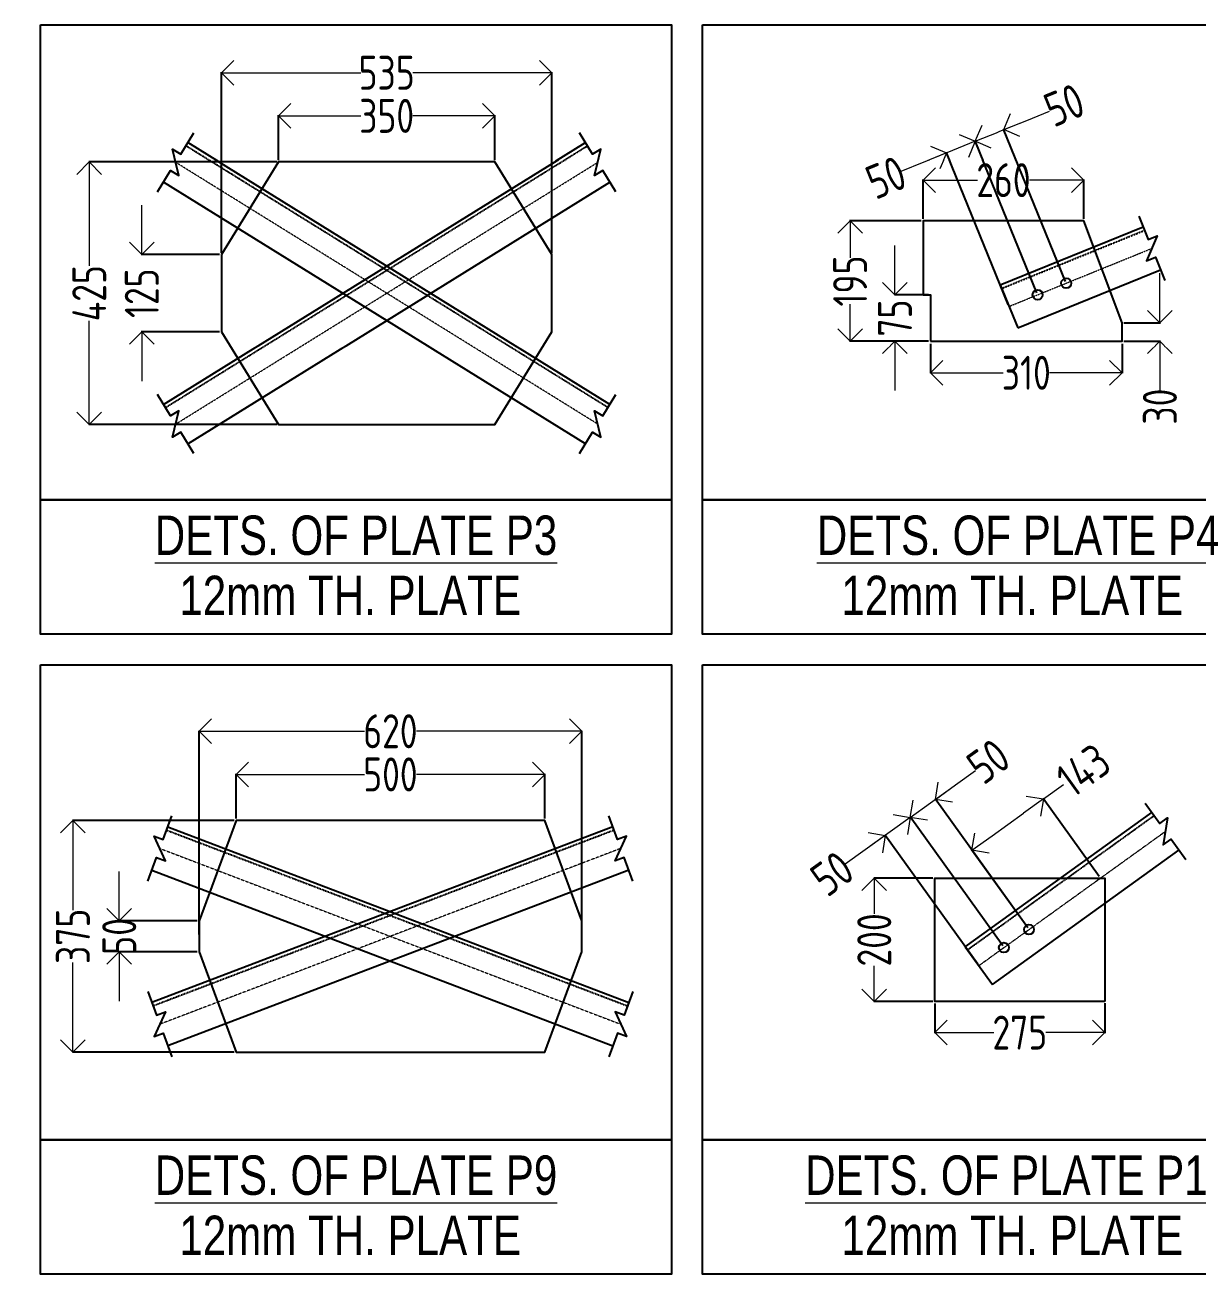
# Model space of a CAD drawing. Header units: millimetres. Extents: x 3470347 to 5996549, y -3470518 to 17149644.
# Drawn here: x 4844489 to 4851320, y 6798747 to 6806026 of the extents above; entities that cross this region are included whole.
import ezdxf
from ezdxf.enums import TextEntityAlignment as Align

# ---------------------------------------------------------------- set-up
doc = ezdxf.new("R2010")
doc.units = ezdxf.units.MM
doc.header["$MEASUREMENT"] = 0
doc.header["$PDMODE"] = 35
doc.header["$PDSIZE"] = -5
doc.linetypes.add('DASHED2', pattern=[0.375, 0.25, -0.125])
doc.linetypes.add('HIDDEN', pattern=[0.375, 0.25, -0.125])
doc.layers.get('0').update_dxf_attribs({"linetype": 'CONTINUOUS', "lineweight": 25})
doc.layers.get('DEFPOINTS').update_dxf_attribs({"linetype": 'CONTINUOUS', "lineweight": 25})
doc.layers.add('lintel', color=2, linetype='CONTINUOUS')
for name, color, linetype, lineweight in [('rDIMension', 1, 'CONTINUOUS', 18), ('rPCC DASH', 9, 'HIDDEN', 15), ('rRCC 1', 3, 'CONTINUOUS', 25), ('rRCC 2', 40, 'CONTINUOUS', 15)]:
    doc.layers.add(name, color=color, linetype=linetype, lineweight=lineweight)
doc.styles.add('DIM', font='geniso.shx', dxfattribs={"width": 0.85})
doc.styles.get("Standard").update_dxf_attribs({"font": ''})
doc.styles.add('TEXT3', font='geniso.shx')
doc.styles.get('Standard').set_extended_font_data('AR CENA')
doc.dimstyles.new('ST-50', dxfattribs={"dimscale": 100, "dimtxt": 2.5, "dimasz": 2, "dimexe": 0.18, "dimexo": 0.0625, "dimgap": 0.2, "dimtad": 0, "dimdec": 0, "dimlfac": 0.5, "dimzin": 0, "dimdsep": 46, "dimtxsty": 'DIM', "dimblk": 'OPEN90', "dimcen": 0.09, "dimclrd": 256, "dimclrt": 7, "dimadec": 0, "dimazin": 0, "dimtfac": 1, "dimtdec": 0, "dimtofl": 0, "dimtmove": 0, "dimatfit": 3, "dimldrblk": 'OPEN90', "dimfxl": 1, "dimtolj": 1, "dimtzin": 0, "dimlwd": -1, "dimarcsym": 0})

# ---------------------------------------------------------------- blocks, each defined once
blk = doc.blocks.new('_Open90')
at = {"color": 0, "linetype": 'ByBlock', "lineweight": -2}
for p, q in [((0, 0), (-1, 0)), ((-0.5, 0.5), (0, 0)), ((0, 0), (-0.5, -0.5))]:
    blk.add_line(p, q, dxfattribs=at)
blk = doc.blocks.new('*D1553')
at = {"layer": 'DEFPOINTS', "color": 0, "linetype": 'ByBlock'}
for p in [(1102197.2, -2127775.5), (1101583.8, -2128625.5), (1102197.2, -2128625.5)]:
    blk.add_point(p, dxfattribs=at)
at = {"layer": 'rDIMension', "color": 0, "lineweight": -2, "ltscale": 0.5}
for p, q in [((1102191, -2127775.5), (1101582, -2127775.5)), ((1102191, -2128625.5), (1101582, -2128625.5))]:
    blk.add_line(p, q, dxfattribs=at)
at = {"layer": 'rDIMension', "ltscale": 0.5}
for p, q in [((1101583.8, -2127855.5), (1101583.8, -2128111.6)), ((1101583.8, -2128545.5), (1101583.8, -2128289.5))]:
    blk.add_line(p, q, dxfattribs=at)
at = {"layer": 'rDIMension', "linetype": 'ByBlock', "xscale": 80, "yscale": 80, "zscale": 80}
for p, rotation in [((1101583.8, -2127775.5), 90), ((1101583.8, -2128625.5), 270)]:
    blk.add_blockref('_Open90', p, dxfattribs=dict(at, rotation=rotation))
at = {"layer": 'rDIMension', "color": 7, "linetype": 'ByBlock', "insert": (1101583.8, -2128200.5), "char_height": 110, "attachment_point": 5, "rotation": 90, "style": 'DIM'}
blk.add_mtext('\\A1;425', dxfattribs=at)
blk = doc.blocks.new('*D1554')
at = {"layer": 'DEFPOINTS', "color": 0, "linetype": 'ByBlock'}
for p in [(1102012.2, -2128075.5), (1101753.9, -2128325.5), (1102012.2, -2128325.5)]:
    blk.add_point(p, dxfattribs=at)
at = {"layer": 'rDIMension', "ltscale": 0.5}
for p, q in [((1101753.9, -2127995.5), (1101753.9, -2127915.5)), ((1101753.9, -2128405.5), (1101753.9, -2128485.5))]:
    blk.add_line(p, q, dxfattribs=at)
at = {"layer": 'rDIMension', "color": 0, "lineweight": -2, "ltscale": 0.5}
for p, q in [((1102006, -2128075.5), (1101752.1, -2128075.5)), ((1102006, -2128325.5), (1101752.1, -2128325.5))]:
    blk.add_line(p, q, dxfattribs=at)
at = {"layer": 'rDIMension', "linetype": 'ByBlock', "xscale": 80, "yscale": 80, "zscale": 80}
for p, rotation in [((1101753.9, -2128075.5), 270), ((1101753.9, -2128325.5), 90)]:
    blk.add_blockref('_Open90', p, dxfattribs=dict(at, rotation=rotation))
at = {"layer": 'rDIMension', "color": 7, "linetype": 'ByBlock', "insert": (1101753.9, -2128200.5), "char_height": 110, "attachment_point": 5, "rotation": 90, "style": 'DIM'}
blk.add_mtext('\\A1;125', dxfattribs=at)
blk = doc.blocks.new('*D1555')
at = {"layer": 'DEFPOINTS', "color": 0, "linetype": 'ByBlock'}
for p in [(1102897.2, -2127626.2), (1102197.2, -2127775.5), (1102897.2, -2127775.5)]:
    blk.add_point(p, dxfattribs=at)
at = {"layer": 'rDIMension', "color": 0, "lineweight": -2, "ltscale": 0.5}
for p, q in [((1102197.2, -2127769.3), (1102197.2, -2127624.4)), ((1102897.2, -2127769.3), (1102897.2, -2127624.4))]:
    blk.add_line(p, q, dxfattribs=at)
at = {"layer": 'rDIMension', "ltscale": 0.5}
for p, q in [((1102277.2, -2127626.2), (1102463, -2127626.2)), ((1102817.2, -2127626.2), (1102631.5, -2127626.2))]:
    blk.add_line(p, q, dxfattribs=at)
at = {"layer": 'rDIMension', "linetype": 'ByBlock', "xscale": 80, "yscale": 80, "zscale": 80, "rotation": 180}
blk.add_blockref('_Open90', (1102197.2, -2127626.2), dxfattribs=at)
at = {"layer": 'rDIMension', "linetype": 'ByBlock', "xscale": 80, "yscale": 80, "zscale": 80}
blk.add_blockref('_Open90', (1102897.2, -2127626.2), dxfattribs=at)
at = {"layer": 'rDIMension', "color": 7, "linetype": 'ByBlock', "insert": (1102547.2, -2127626.2), "char_height": 110, "attachment_point": 5, "style": 'DIM'}
blk.add_mtext('\\A1;350', dxfattribs=at)
blk = doc.blocks.new('*D1556')
at = {"layer": 'DEFPOINTS', "color": 0, "linetype": 'ByBlock'}
for p in [(1103082.2, -2127486.4), (1102012.2, -2128075.5), (1103082.2, -2128075.5)]:
    blk.add_point(p, dxfattribs=at)
at = {"layer": 'rDIMension', "color": 0, "lineweight": -2, "ltscale": 0.5}
for p, q in [((1102012.2, -2128069.3), (1102012.2, -2127484.6)), ((1103082.2, -2128069.3), (1103082.2, -2127484.6))]:
    blk.add_line(p, q, dxfattribs=at)
at = {"layer": 'rDIMension', "ltscale": 0.5}
for p, q in [((1102092.2, -2127486.4), (1102463, -2127486.4)), ((1103002.2, -2127486.4), (1102631.5, -2127486.4))]:
    blk.add_line(p, q, dxfattribs=at)
at = {"layer": 'rDIMension', "linetype": 'ByBlock', "xscale": 80, "yscale": 80, "zscale": 80, "rotation": 180}
blk.add_blockref('_Open90', (1102012.2, -2127486.4), dxfattribs=at)
at = {"layer": 'rDIMension', "linetype": 'ByBlock', "xscale": 80, "yscale": 80, "zscale": 80}
blk.add_blockref('_Open90', (1103082.2, -2127486.4), dxfattribs=at)
at = {"layer": 'rDIMension', "color": 7, "linetype": 'ByBlock', "insert": (1102547.2, -2127486.4), "char_height": 110, "attachment_point": 5, "style": 'DIM'}
blk.add_mtext('\\A1;535', dxfattribs=at)
blk = doc.blocks.new('*D1558')
at = {"layer": 'DEFPOINTS', "color": 0, "linetype": 'ByBlock'}
for p in [(1104285, -2127834.3), (1104285, -2127966.1), (1104805, -2127966.1)]:
    blk.add_point(p, dxfattribs=at)
at = {"layer": 'rDIMension', "color": 0, "lineweight": -2, "ltscale": 0.5}
for p, q in [((1104285, -2127959.9), (1104285, -2127832.5)), ((1104805, -2127959.9), (1104805, -2127832.5))]:
    blk.add_line(p, q, dxfattribs=at)
at = {"layer": 'rDIMension', "ltscale": 0.5}
for p, q in [((1104365, -2127834.3), (1104460.7, -2127834.3)), ((1104725, -2127834.3), (1104629.3, -2127834.3))]:
    blk.add_line(p, q, dxfattribs=at)
at = {"layer": 'rDIMension', "linetype": 'ByBlock', "xscale": 80, "yscale": 80, "zscale": 80, "rotation": 180}
blk.add_blockref('_Open90', (1104285, -2127834.3), dxfattribs=at)
at = {"layer": 'rDIMension', "linetype": 'ByBlock', "xscale": 80, "yscale": 80, "zscale": 80}
blk.add_blockref('_Open90', (1104805, -2127834.3), dxfattribs=at)
at = {"layer": 'rDIMension', "color": 7, "linetype": 'ByBlock', "insert": (1104545, -2127834.3), "char_height": 110, "attachment_point": 5, "style": 'DIM'}
blk.add_mtext('\\A1;260', dxfattribs=at)
blk = doc.blocks.new('*D1559')
at = {"layer": 'DEFPOINTS', "color": 0, "linetype": 'ByBlock'}
for p in [(1104285, -2127966.1), (1104048.3, -2128356.1), (1104309, -2128356.1)]:
    blk.add_point(p, dxfattribs=at)
at = {"layer": 'rDIMension', "color": 0, "lineweight": -2, "ltscale": 0.5}
for p, q in [((1104278.7, -2127966.1), (1104046.5, -2127966.1)), ((1104302.7, -2128356.1), (1104046.5, -2128356.1))]:
    blk.add_line(p, q, dxfattribs=at)
at = {"layer": 'rDIMension', "ltscale": 0.5}
for p, q in [((1104048.3, -2128046.1), (1104048.3, -2128086.1)), ((1104048.3, -2128276.1), (1104048.3, -2128236.2))]:
    blk.add_line(p, q, dxfattribs=at)
at = {"layer": 'rDIMension', "linetype": 'ByBlock', "xscale": 80, "yscale": 80, "zscale": 80}
for p, rotation in [((1104048.3, -2127966.1), 90), ((1104048.3, -2128356.1), 270)]:
    blk.add_blockref('_Open90', p, dxfattribs=dict(at, rotation=rotation))
at = {"layer": 'rDIMension', "color": 7, "linetype": 'ByBlock', "insert": (1104048.3, -2128161.1), "char_height": 110, "attachment_point": 5, "rotation": 90, "style": 'DIM'}
blk.add_mtext('\\A1;195', dxfattribs=at)
blk = doc.blocks.new('*D1560')
at = {"layer": 'DEFPOINTS', "color": 0, "linetype": 'ByBlock'}
for p in [(1104193.6, -2128206.1), (1104309, -2128206.1), (1104309, -2128356.1)]:
    blk.add_point(p, dxfattribs=at)
at = {"layer": 'rDIMension', "ltscale": 0.5}
for p, q in [((1104193.6, -2128126.1), (1104193.6, -2128046.1)), ((1104193.6, -2128436.1), (1104193.6, -2128516.1))]:
    blk.add_line(p, q, dxfattribs=at)
at = {"layer": 'rDIMension', "color": 0, "lineweight": -2, "ltscale": 0.5}
for p, q in [((1104302.7, -2128206.1), (1104191.8, -2128206.1)), ((1104302.7, -2128356.1), (1104191.8, -2128356.1))]:
    blk.add_line(p, q, dxfattribs=at)
at = {"layer": 'rDIMension', "linetype": 'ByBlock', "xscale": 80, "yscale": 80, "zscale": 80}
for p, rotation in [((1104193.6, -2128206.1), 270), ((1104193.6, -2128356.1), 90)]:
    blk.add_blockref('_Open90', p, dxfattribs=dict(at, rotation=rotation))
at = {"layer": 'rDIMension', "color": 7, "linetype": 'ByBlock', "insert": (1104193.6, -2128281.1), "char_height": 110, "attachment_point": 5, "rotation": 90, "style": 'DIM'}
blk.add_mtext('\\A1;75', dxfattribs=at)
blk = doc.blocks.new('*D1561')
at = {"layer": 'DEFPOINTS', "color": 0, "linetype": 'ByBlock'}
for p in [(1104309, -2128358), (1104929, -2128358), (1104929, -2128458.1)]:
    blk.add_point(p, dxfattribs=at)
at = {"layer": 'rDIMension', "color": 0, "lineweight": -2, "ltscale": 0.5}
for p, q in [((1104309, -2128364.3), (1104309, -2128459.9)), ((1104929, -2128364.3), (1104929, -2128459.9))]:
    blk.add_line(p, q, dxfattribs=at)
at = {"layer": 'rDIMension', "ltscale": 0.5}
for p, q in [((1104389, -2128458.1), (1104544, -2128458.1)), ((1104849, -2128458.1), (1104693.9, -2128458.1))]:
    blk.add_line(p, q, dxfattribs=at)
at = {"layer": 'rDIMension', "linetype": 'ByBlock', "xscale": 80, "yscale": 80, "zscale": 80, "rotation": 180}
blk.add_blockref('_Open90', (1104309, -2128458.1), dxfattribs=at)
at = {"layer": 'rDIMension', "linetype": 'ByBlock', "xscale": 80, "yscale": 80, "zscale": 80}
blk.add_blockref('_Open90', (1104929, -2128458.1), dxfattribs=at)
at = {"layer": 'rDIMension', "color": 7, "linetype": 'ByBlock', "insert": (1104619, -2128458.1), "char_height": 110, "attachment_point": 5, "style": 'DIM'}
blk.add_mtext('\\A1;310', dxfattribs=at)
blk = doc.blocks.new('*D1562')
at = {"layer": 'DEFPOINTS', "color": 0, "linetype": 'ByBlock'}
for p in [(1104929, -2128296.1), (1104929, -2128356.1), (1105051.8, -2128356.1)]:
    blk.add_point(p, dxfattribs=at)
at = {"layer": 'rDIMension', "ltscale": 0.5}
for p, q in [((1105051.8, -2128216.1), (1105051.8, -2128136.1)), ((1105051.8, -2128436.1), (1105051.8, -2128516.1))]:
    blk.add_line(p, q, dxfattribs=at)
at = {"layer": 'rDIMension', "color": 0, "lineweight": -2, "ltscale": 0.5}
for p, q in [((1104935.2, -2128296.1), (1105053.6, -2128296.1)), ((1104935.2, -2128356.1), (1105053.6, -2128356.1))]:
    blk.add_line(p, q, dxfattribs=at)
at = {"layer": 'rDIMension', "linetype": 'ByBlock', "xscale": 80, "yscale": 80, "zscale": 80}
for p, rotation in [((1105051.8, -2128296.1), 270), ((1105051.8, -2128356.1), 90)]:
    blk.add_blockref('_Open90', p, dxfattribs=dict(at, rotation=rotation))
at = {"layer": 'rDIMension', "color": 7, "linetype": 'ByBlock', "insert": (1105051.8, -2128567.7), "char_height": 110, "attachment_point": 5, "rotation": 90, "style": 'DIM'}
blk.add_mtext('\\A1;30', dxfattribs=at)
blk = doc.blocks.new('*D1563')
at = {"layer": 'DEFPOINTS', "color": 0, "linetype": 'ByBlock'}
for p in [(1104360.9, -2127746.1), (1104562.9, -2128243.2), (1104655.6, -2128205.6)]:
    blk.add_point(p, dxfattribs=at)
at = {"layer": 'rDIMension', "ltscale": 0.5}
for p, q in [((1104527.7, -2127678.3), (1104601.8, -2127648.2)), ((1104286.8, -2127776.2), (1104212.7, -2127806.3))]:
    blk.add_line(p, q, dxfattribs=at)
at = {"layer": 'rDIMension', "color": 0, "lineweight": -2, "ltscale": 0.5}
for p, q in [((1104653.2, -2128199.8), (1104452.9, -2127706.8)), ((1104560.6, -2128237.4), (1104360.3, -2127744.4))]:
    blk.add_line(p, q, dxfattribs=at)
at = {"layer": 'rDIMension', "linetype": 'ByBlock', "xscale": 80, "yscale": 80, "zscale": 80}
for p, rotation in [((1104453.6, -2127708.5), 202.1091197457826), ((1104360.9, -2127746.1), 22.10911974578257)]:
    blk.add_blockref('_Open90', p, dxfattribs=dict(at, rotation=rotation))
at = {"layer": 'rDIMension', "color": 7, "linetype": 'ByBlock', "insert": (1104164.9, -2127825.7), "char_height": 110, "attachment_point": 5, "rotation": 22.1091, "style": 'DIM'}
blk.add_mtext('\\A1;50', dxfattribs=at)
blk = doc.blocks.new('*D1564')
at = {"layer": 'DEFPOINTS', "color": 0, "linetype": 'ByBlock'}
for p in [(1104546.2, -2127670.8), (1104748.2, -2128168), (1104655.6, -2128205.6)]:
    blk.add_point(p, dxfattribs=at)
at = {"layer": 'rDIMension', "ltscale": 0.5}
for p, q in [((1104620.4, -2127640.7), (1104694.5, -2127610.6)), ((1104379.5, -2127738.6), (1104305.4, -2127768.7))]:
    blk.add_line(p, q, dxfattribs=at)
at = {"layer": 'rDIMension', "color": 0, "lineweight": -2, "ltscale": 0.5}
for p, q in [((1104745.9, -2128162.2), (1104545.6, -2127669.1)), ((1104653.2, -2128199.8), (1104452.9, -2127706.8))]:
    blk.add_line(p, q, dxfattribs=at)
at = {"layer": 'rDIMension', "linetype": 'ByBlock', "xscale": 80, "yscale": 80, "zscale": 80}
for p, rotation in [((1104546.2, -2127670.8), 202.1091197445776), ((1104453.6, -2127708.5), 22.10911974457756)]:
    blk.add_blockref('_Open90', p, dxfattribs=dict(at, rotation=rotation))
at = {"layer": 'rDIMension', "color": 7, "linetype": 'ByBlock', "insert": (1104742.2, -2127591.2), "char_height": 110, "attachment_point": 5, "rotation": 22.1091, "style": 'DIM'}
blk.add_mtext('\\A1;50', dxfattribs=at)
blk = doc.blocks.new('*D1601')
at = {"layer": 'DEFPOINTS', "color": 0, "linetype": 'ByBlock'}
for p in [(1102059.4, -2129908.3), (1101530.9, -2130658.3), (1102059.4, -2130658.3)]:
    blk.add_point(p, dxfattribs=at)
at = {"layer": 'rDIMension', "color": 0, "lineweight": -2, "ltscale": 0.5}
for p, q in [((1102053.1, -2129908.3), (1101529.1, -2129908.3)), ((1102053.1, -2130658.3), (1101529.1, -2130658.3))]:
    blk.add_line(p, q, dxfattribs=at)
at = {"layer": 'rDIMension', "ltscale": 0.5}
for p, q in [((1101530.9, -2129988.3), (1101530.9, -2130199.1)), ((1101530.9, -2130578.3), (1101530.9, -2130367.6))]:
    blk.add_line(p, q, dxfattribs=at)
at = {"layer": 'rDIMension', "linetype": 'ByBlock', "xscale": 80, "yscale": 80, "zscale": 80}
for p, rotation in [((1101530.9, -2129908.3), 90), ((1101530.9, -2130658.3), 270)]:
    blk.add_blockref('_Open90', p, dxfattribs=dict(at, rotation=rotation))
at = {"layer": 'rDIMension', "color": 7, "linetype": 'ByBlock', "insert": (1101530.9, -2130283.3), "char_height": 110, "attachment_point": 5, "rotation": 90, "style": 'DIM'}
blk.add_mtext('\\A1;375', dxfattribs=at)
blk = doc.blocks.new('*D1602')
at = {"layer": 'DEFPOINTS', "color": 0, "linetype": 'ByBlock'}
for p in [(1101939.4, -2130233.3), (1101681, -2130333.3), (1101939.4, -2130333.3)]:
    blk.add_point(p, dxfattribs=at)
at = {"layer": 'rDIMension', "ltscale": 0.5}
for p, q in [((1101681, -2130153.3), (1101681, -2130073.3)), ((1101681, -2130413.3), (1101681, -2130493.3))]:
    blk.add_line(p, q, dxfattribs=at)
at = {"layer": 'rDIMension', "color": 0, "lineweight": -2, "ltscale": 0.5}
for p, q in [((1101933.1, -2130233.3), (1101679.2, -2130233.3)), ((1101933.1, -2130333.3), (1101679.2, -2130333.3))]:
    blk.add_line(p, q, dxfattribs=at)
at = {"layer": 'rDIMension', "linetype": 'ByBlock', "xscale": 80, "yscale": 80, "zscale": 80}
for p, rotation in [((1101681, -2130233.3), 270), ((1101681, -2130333.3), 90)]:
    blk.add_blockref('_Open90', p, dxfattribs=dict(at, rotation=rotation))
at = {"layer": 'rDIMension', "color": 7, "linetype": 'ByBlock', "insert": (1101681, -2130283.3), "char_height": 110, "attachment_point": 5, "rotation": 90, "style": 'DIM'}
blk.add_mtext('\\A1;50', dxfattribs=at)
blk = doc.blocks.new('*D1603')
at = {"layer": 'DEFPOINTS', "color": 0, "linetype": 'ByBlock'}
for p in [(1103059.4, -2129759), (1102059.4, -2129908.3), (1103059.4, -2129908.3)]:
    blk.add_point(p, dxfattribs=at)
at = {"layer": 'rDIMension', "color": 0, "lineweight": -2, "ltscale": 0.5}
for p, q in [((1102059.4, -2129902.1), (1102059.4, -2129757.2)), ((1103059.4, -2129902.1), (1103059.4, -2129757.2))]:
    blk.add_line(p, q, dxfattribs=at)
at = {"layer": 'rDIMension', "ltscale": 0.5}
for p, q in [((1102139.4, -2129759), (1102475.1, -2129759)), ((1102979.4, -2129759), (1102643.7, -2129759))]:
    blk.add_line(p, q, dxfattribs=at)
at = {"layer": 'rDIMension', "linetype": 'ByBlock', "xscale": 80, "yscale": 80, "zscale": 80, "rotation": 180}
blk.add_blockref('_Open90', (1102059.4, -2129759), dxfattribs=at)
at = {"layer": 'rDIMension', "linetype": 'ByBlock', "xscale": 80, "yscale": 80, "zscale": 80}
blk.add_blockref('_Open90', (1103059.4, -2129759), dxfattribs=at)
at = {"layer": 'rDIMension', "color": 7, "linetype": 'ByBlock', "insert": (1102559.4, -2129759), "char_height": 110, "attachment_point": 5, "style": 'DIM'}
blk.add_mtext('\\A1;500', dxfattribs=at)
blk = doc.blocks.new('*D1604')
at = {"layer": 'DEFPOINTS', "color": 0, "linetype": 'ByBlock'}
for p in [(1103179.4, -2129619.2), (1101939.4, -2130283.3), (1103179.4, -2130283.3)]:
    blk.add_point(p, dxfattribs=at)
at = {"layer": 'rDIMension', "color": 0, "lineweight": -2, "ltscale": 0.5}
for p, q in [((1101939.4, -2130277.1), (1101939.4, -2129617.4)), ((1103179.4, -2130277.1), (1103179.4, -2129617.4))]:
    blk.add_line(p, q, dxfattribs=at)
at = {"layer": 'rDIMension', "ltscale": 0.5}
for p, q in [((1102019.4, -2129619.2), (1102475.1, -2129619.2)), ((1103099.4, -2129619.2), (1102643.7, -2129619.2))]:
    blk.add_line(p, q, dxfattribs=at)
at = {"layer": 'rDIMension', "linetype": 'ByBlock', "xscale": 80, "yscale": 80, "zscale": 80, "rotation": 180}
blk.add_blockref('_Open90', (1101939.4, -2129619.2), dxfattribs=at)
at = {"layer": 'rDIMension', "linetype": 'ByBlock', "xscale": 80, "yscale": 80, "zscale": 80}
blk.add_blockref('_Open90', (1103179.4, -2129619.2), dxfattribs=at)
at = {"layer": 'rDIMension', "color": 7, "linetype": 'ByBlock', "insert": (1102559.4, -2129619.2), "char_height": 110, "attachment_point": 5, "style": 'DIM'}
blk.add_mtext('\\A1;620', dxfattribs=at)
blk = doc.blocks.new('*D1605')
at = {"layer": 'DEFPOINTS', "color": 0, "linetype": 'ByBlock'}
for p in [(1104323, -2130094.9), (1104126.6, -2130494.9), (1104323, -2130494.9)]:
    blk.add_point(p, dxfattribs=at)
at = {"layer": 'rDIMension', "color": 0, "lineweight": -2, "ltscale": 0.5}
for p, q in [((1104316.7, -2130094.9), (1104124.8, -2130094.9)), ((1104316.7, -2130494.9), (1104124.8, -2130494.9))]:
    blk.add_line(p, q, dxfattribs=at)
at = {"layer": 'rDIMension', "ltscale": 0.5}
for p, q in [((1104126.6, -2130174.9), (1104126.6, -2130210.6)), ((1104126.6, -2130414.9), (1104126.6, -2130379.2))]:
    blk.add_line(p, q, dxfattribs=at)
at = {"layer": 'rDIMension', "linetype": 'ByBlock', "xscale": 80, "yscale": 80, "zscale": 80}
for p, rotation in [((1104126.6, -2130094.9), 90), ((1104126.6, -2130494.9), 270)]:
    blk.add_blockref('_Open90', p, dxfattribs=dict(at, rotation=rotation))
at = {"layer": 'rDIMension', "color": 7, "linetype": 'ByBlock', "insert": (1104126.6, -2130294.9), "char_height": 110, "attachment_point": 5, "rotation": 90, "style": 'DIM'}
blk.add_mtext('\\A1;200', dxfattribs=at)
blk = doc.blocks.new('*D1606')
at = {"layer": 'DEFPOINTS', "color": 0, "linetype": 'ByBlock'}
for p in [(1104323, -2130494.9), (1104873, -2130493), (1104873, -2130595)]:
    blk.add_point(p, dxfattribs=at)
at = {"layer": 'rDIMension', "color": 0, "lineweight": -2, "ltscale": 0.5}
for p, q in [((1104323, -2130501.1), (1104323, -2130596.8)), ((1104873, -2130499.3), (1104873, -2130596.8))]:
    blk.add_line(p, q, dxfattribs=at)
at = {"layer": 'rDIMension', "ltscale": 0.5}
for p, q in [((1104403, -2130595), (1104513.7, -2130595)), ((1104793, -2130595), (1104682.2, -2130595))]:
    blk.add_line(p, q, dxfattribs=at)
at = {"layer": 'rDIMension', "linetype": 'ByBlock', "xscale": 80, "yscale": 80, "zscale": 80, "rotation": 180}
blk.add_blockref('_Open90', (1104323, -2130595), dxfattribs=at)
at = {"layer": 'rDIMension', "linetype": 'ByBlock', "xscale": 80, "yscale": 80, "zscale": 80}
blk.add_blockref('_Open90', (1104873, -2130595), dxfattribs=at)
at = {"layer": 'rDIMension', "color": 7, "linetype": 'ByBlock', "insert": (1104598, -2130595), "char_height": 110, "attachment_point": 5, "style": 'DIM'}
blk.add_mtext('\\A1;275', dxfattribs=at)
blk = doc.blocks.new('*D1607')
at = {"layer": 'DEFPOINTS', "color": 0, "linetype": 'ByBlock'}
for p in [(1104162.2, -2129956.6), (1104546.5, -2130319.7), (1104465.3, -2130378.1)]:
    blk.add_point(p, dxfattribs=at)
at = {"layer": 'rDIMension', "ltscale": 0.5}
for p, q in [((1104308.3, -2129851.5), (1104373.2, -2129804.8)), ((1104097.2, -2130003.3), (1104032.3, -2130050))]:
    blk.add_line(p, q, dxfattribs=at)
at = {"layer": 'rDIMension', "color": 0, "lineweight": -2, "ltscale": 0.5}
for p, q in [((1104542.9, -2130314.6), (1104242.3, -2129896.8)), ((1104461.7, -2130373), (1104161.1, -2129955.1))]:
    blk.add_line(p, q, dxfattribs=at)
at = {"layer": 'rDIMension', "linetype": 'ByBlock', "yscale": 80, "zscale": 80}
for p, xscale, rotation in [((1104243.3, -2129898.2), 80, 215.7264172236354), ((1104162.2, -2129956.6), 79.99999999999999, 35.72641722363543)]:
    blk.add_blockref('_Open90', p, dxfattribs=dict(at, xscale=xscale, rotation=rotation))
at = {"layer": 'rDIMension', "color": 7, "linetype": 'ByBlock', "insert": (1103990.4, -2130080.1), "char_height": 110, "attachment_point": 5, "rotation": 35.7264, "style": 'DIM'}
blk.add_mtext('\\A1;50', dxfattribs=at)
blk = doc.blocks.new('*D1608')
at = {"layer": 'DEFPOINTS', "color": 0, "linetype": 'ByBlock'}
for p in [(1104324.5, -2129839.8), (1104627.7, -2130261.3), (1104546.5, -2130319.7)]:
    blk.add_point(p, dxfattribs=at)
at = {"layer": 'rDIMension', "ltscale": 0.5}
for p, q in [((1104389.5, -2129793.1), (1104454.4, -2129746.4)), ((1104178.4, -2129944.9), (1104113.5, -2129991.6))]:
    blk.add_line(p, q, dxfattribs=at)
at = {"layer": 'rDIMension', "color": 0, "lineweight": -2, "ltscale": 0.5}
for p, q in [((1104624.1, -2130256.3), (1104323.5, -2129838.4)), ((1104542.9, -2130314.6), (1104242.3, -2129896.8))]:
    blk.add_line(p, q, dxfattribs=at)
at = {"layer": 'rDIMension', "linetype": 'ByBlock', "xscale": 80, "yscale": 80, "zscale": 80}
for p, rotation in [((1104324.5, -2129839.8), 215.7264172245968), ((1104243.3, -2129898.2), 35.72641722459681)]:
    blk.add_blockref('_Open90', p, dxfattribs=dict(at, rotation=rotation))
at = {"layer": 'rDIMension', "color": 7, "linetype": 'ByBlock', "insert": (1104496.3, -2129716.3), "char_height": 110, "attachment_point": 5, "rotation": 35.7264, "style": 'DIM'}
blk.add_mtext('\\A1;50', dxfattribs=at)
blk = doc.blocks.new('*D1650')
at = {"layer": 'DEFPOINTS', "color": 0, "linetype": 'ByBlock'}
for p in [(1104674.4, -2129838.2), (1104859.1, -2130094.9), (1104627.7, -2130261.3)]:
    blk.add_point(p, dxfattribs=at)
at = {"layer": 'rDIMension', "ltscale": 0.5}
for p, q in [((1104674.4, -2129838.2), (1104739.4, -2129791.5)), ((1104508, -2129957.9), (1104609.5, -2129884.9))]:
    blk.add_line(p, q, dxfattribs=at)
at = {"layer": 'rDIMension', "color": 0, "lineweight": -2, "ltscale": 0.5}
for p, q in [((1104855.4, -2130089.8), (1104673.4, -2129836.7)), ((1104624.1, -2130256.3), (1104442, -2130003.2))]:
    blk.add_line(p, q, dxfattribs=at)
at = {"layer": 'rDIMension', "linetype": 'ByBlock'}
for p, xscale, yscale, zscale, rotation in [((1104674.4, -2129838.2), 80.00000000000001, 80.00000000000001, 80.00000000000001, 35.72641722416571), ((1104443.1, -2130004.6), 80, 80, 80, 215.7264172241657)]:
    blk.add_blockref('_Open90', p, dxfattribs=dict(at, xscale=xscale, yscale=yscale, zscale=zscale, rotation=rotation))
at = {"layer": 'rDIMension', "color": 7, "linetype": 'ByBlock', "insert": (1104804, -2129745), "char_height": 110, "attachment_point": 5, "rotation": 35.7264, "style": 'DIM'}
blk.add_mtext('\\A1;143', dxfattribs=at)
blk = doc.blocks.new('BRP')
at = {"color": 5, "linetype": 'DASHED2', "ltscale": 0.25}
for p, q in [((1101830.8, -2128570.7), (1103197.6, -2127723.2)), ((1103263.7, -2128570.7), (1101896.9, -2127723.2)), ((1104539.2, -2128184.9), (1105001.9, -2127996.9)), ((1104428.6, -2130327), (1105032.7, -2129892.4)), ((1103284.1, -2129939.5), (1101791, -2130508.9)), ((1101834.6, -2129939.5), (1103327.7, -2130508.9))]:
    blk.add_line(p, q, dxfattribs=at)
at = {"layer": 'lintel', "color": 5, "linetype": 'ByBlock'}
for p, q in [((1101824.5, -2128560.4), (1103191.3, -2127712.9)), ((1103270, -2128560.4), (1101903.2, -2127712.9)), ((1103191.3, -2128688.1), (1101824.5, -2127840.6)), ((1101903.2, -2128688.1), (1103270, -2127840.6)), ((1104534.7, -2128173.7), (1104997.4, -2127985.8)), ((1104591.1, -2128312.7), (1105053.8, -2128124.8)), ((1104534.7, -2128173.7), (1104591.1, -2128312.7)), ((1104421.5, -2130317.2), (1105025.7, -2129882.7)), ((1103279.9, -2129928.3), (1101786.8, -2130497.7)), ((1101838.8, -2129928.3), (1103331.9, -2130497.7)), ((1104509.1, -2130439), (1105113.3, -2130004.4)), ((1101786.8, -2130069), (1103279.9, -2130638.4)), ((1103331.9, -2130069), (1101838.8, -2130638.4)), ((1104421.5, -2130317.2), (1104509.1, -2130439))]:
    blk.add_line(p, q, dxfattribs=at)
at = {"layer": 'lintel', "color": 1, "linetype": 'ByBlock'}
for points in [[(1101425.6, -2127331.8), (1103470.2, -2127331.8), (1103470.2, -2128869.9), (1101425.6, -2128869.9)], [(1103570.2, -2127331.8), (1105614.7, -2127331.8), (1105614.7, -2128869.9), (1103570.2, -2128869.9)], [(1101425.6, -2128869.9), (1103470.2, -2128869.9), (1103470.2, -2129304.4), (1101425.6, -2129304.4)], [(1103570.2, -2128869.9), (1105614.7, -2128869.9), (1105614.7, -2129304.4), (1103570.2, -2129304.4)], [(1101425.6, -2129404.4), (1103470.2, -2129404.4), (1103470.2, -2130942.5), (1101425.6, -2130942.5)], [(1103570.2, -2129404.4), (1105614.7, -2129404.4), (1105614.7, -2130942.5), (1103570.2, -2130942.5)], [(1101425.6, -2130942.5), (1103470.2, -2130942.5), (1103470.2, -2131377), (1101425.6, -2131377)], [(1103570.2, -2130942.5), (1105614.7, -2130942.5), (1105614.7, -2131377), (1103570.2, -2131377)]]:
    blk.add_lwpolyline(points, close=True, dxfattribs=at)
at = {"layer": 'lintel', "color": 5, "linetype": 'ByBlock'}
for points in [[(1101804.8, -2127872.5), (1101847.5, -2127803.3), (1101874, -2127819.7), (1101853.7, -2127733.9), (1101880.2, -2127750.3), (1101922.9, -2127681)], [(1103289.7, -2127872.5), (1103247, -2127803.3), (1103220.5, -2127819.7), (1103240.8, -2127733.9), (1103214.3, -2127750.3), (1103171.6, -2127681)], [(1104983.3, -2127951), (1105013.9, -2128026.4), (1105042.7, -2128014.7), (1105008.5, -2128095.9), (1105037.3, -2128084.1), (1105067.9, -2128159.5)], [(1101922.9, -2128720), (1101880.2, -2128650.8), (1101853.7, -2128667.2), (1101874, -2128581.4), (1101847.5, -2128597.8), (1101804.8, -2128528.5)], [(1103171.6, -2128720), (1103214.3, -2128650.8), (1103240.8, -2128667.2), (1103220.5, -2128581.4), (1103247, -2128597.8), (1103289.7, -2128528.5)], [(1105003.8, -2129852.2), (1105051.3, -2129918.2), (1105076.6, -2129900), (1105062.4, -2129987), (1105087.7, -2129968.8), (1105135.2, -2130034.9)], [(1101773.9, -2130104.2), (1101802, -2130027.9), (1101831.3, -2130038.6), (1101794.4, -2129958.6), (1101823.6, -2129969.4), (1101851.8, -2129893.1)], [(1103344.9, -2130104.2), (1103316.7, -2130027.9), (1103287.5, -2130038.6), (1103324.4, -2129958.6), (1103295.1, -2129969.4), (1103266.9, -2129893.1)], [(1101773.7, -2130462), (1101801.8, -2130538.3), (1101831.1, -2130527.5), (1101794.2, -2130607.6), (1101823.4, -2130596.8), (1101851.6, -2130673.1)], [(1103344.9, -2130462.5), (1103316.7, -2130538.8), (1103287.5, -2130528), (1103324.4, -2130608.1), (1103295.1, -2130597.3), (1103266.9, -2130673.6)]]:
    blk.add_lwpolyline(points, dxfattribs=at)
at = {"layer": 'lintel', "color": 4, "linetype": 'ByBlock'}
for points in [[(1102897.2, -2127775.5), (1102197.2, -2127775.5), (1102012.2, -2128075.5), (1102012.2, -2128325.5), (1102197.2, -2128625.5), (1102897.2, -2128625.5), (1103082.2, -2128325.5), (1103082.2, -2128075.5)], [(1104309, -2128356.1), (1104929, -2128356.1), (1104929, -2128296.1), (1104805, -2127966.1), (1104285, -2127966.1), (1104285, -2128206.1), (1104309, -2128206.1)], [(1103179.4, -2130333.3), (1103179.4, -2130233.3), (1103059.4, -2129908.3), (1102059.4, -2129908.3), (1101939.4, -2130233.3), (1101939.4, -2130333.3), (1102059.4, -2130658.3), (1103059.4, -2130658.3)], [(1104873, -2130494.9), (1104323, -2130494.9), (1104323, -2130094.9), (1104873, -2130094.9)]]:
    blk.add_lwpolyline(points, close=True, dxfattribs=at)
at = {"layer": 'rPCC DASH', "linetype": 'DASHED2', "ltscale": 0.35}
for p, q in [((1101863.8, -2128624.3), (1103230.6, -2127776.8)), ((1103230.6, -2128624.3), (1101863.8, -2127776.8)), ((1104562.9, -2128243.2), (1105025.6, -2128055.3)), ((1104465.3, -2130378.1), (1105069.5, -2129943.5)), ((1103305.9, -2129998.6), (1101812.3, -2130568.2)), ((1101812.8, -2129998.6), (1103305.9, -2130568))]:
    blk.add_line(p, q, dxfattribs=at)
at = {"layer": 'rRCC 1', "color": 40, "true_color": 0xf8d731}
for centre in [(1104748.2, -2128168), (1104655.6, -2128205.6), (1104627.7, -2130261.3), (1104546.5, -2130319.7)]:
    blk.add_circle(centre, 16, dxfattribs=at)
at = {"layer": 'rRCC 2', "width": 0.8}
for s, p in [('%%UDETS. OF PLATE P3', (1102447.9, -2128984.3)), ('%%UDETS. OF PLATE P4', (1104592.4, -2128984.3)), ('12mm TH. PLATE ', (1102447.9, -2129179.2)), ('12mm TH. PLATE ', (1104592.4, -2129179.2)), ('%%UDETS. OF PLATE P9', (1102447.9, -2131056.8)), ('%%UDETS. OF PLATE P10', (1104592.4, -2131056.8)), ('12mm TH. PLATE ', (1102447.9, -2131251.7)), ('12mm TH. PLATE ', (1104592.4, -2131251.7))]:
    blk.add_text(s, height=127.5, dxfattribs=at).set_placement(p, align=Align.MIDDLE_CENTER)
at = {"layer": 'rDIMension', "ltscale": 0.5}
for base, p1, p2, override, picture, middle in [((1103082.2, -2127486.4), (1102012.2, -2128075.5), (1103082.2, -2128075.5), {"dimtxt": 1.1, "dimasz": 0.8, "dimexe": 0.018, "dimgap": 0.001, "dimblk": 'Open90'}, '*D1556', (1102547.2, -2127486.4)), ((1102897.2, -2127626.2), (1102197.2, -2127775.5), (1102897.2, -2127775.5), {"dimtxt": 1.1, "dimasz": 0.8, "dimexe": 0.018, "dimgap": 0.001, "dimblk": 'Open90'}, '*D1555', (1102547.2, -2127626.2)), ((1104285, -2127834.3), (1104805, -2127966.1), (1104285, -2127966.1), {"dimtxt": 1.1, "dimasz": 0.8, "dimexe": 0.018, "dimgap": 0.001, "dimblk": 'Open90'}, '*D1558', (1104545, -2127834.3)), ((1104929, -2128458.1), (1104309, -2128358), (1104929, -2128358), {"dimtxt": 1.1, "dimasz": 0.8, "dimexe": 0.018, "dimgap": 0.001, "dimblk": 'Open90'}, '*D1561', (1104619, -2128458.1)), ((1103179.4, -2129619.2), (1101939.4, -2130283.3), (1103179.4, -2130283.3), {"dimtxt": 1.1, "dimasz": 0.8, "dimexe": 0.018, "dimgap": 0.001, "dimblk": 'Open90'}, '*D1604', (1102559.4, -2129619.2)), ((1103059.4, -2129759), (1102059.4, -2129908.3), (1103059.4, -2129908.3), {"dimtxt": 1.1, "dimasz": 0.8, "dimexe": 0.018, "dimgap": 0.001, "dimblk": 'Open90'}, '*D1603', (1102559.4, -2129759)), ((1104873, -2130595), (1104323, -2130494.9), (1104873, -2130493), {"dimtxt": 1.1, "dimasz": 0.8, "dimexe": 0.018, "dimgap": 0.001}, '*D1606', (1104598, -2130595))]:
    dim = blk.add_linear_dim(base=base, p1=p1, p2=p2, dimstyle='ST-50', override=override, dxfattribs=at)
    dim.commit()
    dim.dimension.update_dxf_attribs({"geometry": picture, "text_midpoint": middle})
for p1, p2, distance, override, picture, middle in [((1104655.6, -2128205.6), (1104748.2, -2128168), 536.6, {"dimtxt": 1.1, "dimasz": 0.8, "dimexe": 0.018, "dimgap": 0.001, "dimblk": 'Open90'}, '*D1564', (1104742.2, -2127591.2)), ((1104655.6, -2128205.6), (1104562.9, -2128243.2), -536.6, {"dimtxt": 1.1, "dimasz": 0.8, "dimexe": 0.018, "dimgap": 0.001, "dimblk": 'Open90'}, '*D1563', (1104164.9, -2127825.7)), ((1104546.5, -2130319.7), (1104627.7, -2130261.3), 519.2, {"dimtxt": 1.1, "dimasz": 0.8, "dimexe": 0.018, "dimgap": 0.001}, '*D1608', (1104496.3, -2129716.3)), ((1104627.7, -2130261.3), (1104859.1, -2130094.9), 316.2, {"dimtxt": 1.1, "dimasz": 0.8, "dimexe": 0.018, "dimgap": 0.001, "dimblk": 'Open90'}, '*D1650', (1104804, -2129745)), ((1104546.5, -2130319.7), (1104465.3, -2130378.1), -519.2, {"dimtxt": 1.1, "dimasz": 0.8, "dimexe": 0.018, "dimgap": 0.001}, '*D1607', (1103990.4, -2130080.1))]:
    dim = blk.add_aligned_dim(p1=p1, p2=p2, distance=distance, dimstyle='ST-50', override=override, dxfattribs=at)
    dim.commit()
    dim.dimension.update_dxf_attribs({"geometry": picture, "text_midpoint": middle})
for base, p1, p2, override, picture, middle in [((1101583.8, -2128625.5), (1102197.2, -2127775.5), (1102197.2, -2128625.5), {"dimtxt": 1.1, "dimasz": 0.8, "dimexe": 0.018, "dimgap": 0.001, "dimblk": 'Open90'}, '*D1553', (1101583.8, -2128200.5)), ((1104048.3, -2128356.1), (1104285, -2127966.1), (1104309, -2128356.1), {"dimtxt": 1.1, "dimasz": 0.8, "dimexe": 0.018, "dimgap": 0.001, "dimblk": 'Open90'}, '*D1559', (1104048.3, -2128161.1)), ((1104193.6, -2128206.1), (1104309, -2128356.1), (1104309, -2128206.1), {"dimtxt": 1.1, "dimasz": 0.8, "dimexe": 0.018, "dimgap": 0.001, "dimblk": 'Open90'}, '*D1560', (1104193.6, -2128281.1)), ((1105051.8, -2128356.1), (1104929, -2128296.1), (1104929, -2128356.1), {"dimtxt": 1.1, "dimasz": 0.8, "dimexe": 0.018, "dimgap": 0.001, "dimblk": 'Open90'}, '*D1562', (1105051.8, -2128567.7)), ((1101530.9, -2130658.3), (1102059.4, -2129908.3), (1102059.4, -2130658.3), {"dimtxt": 1.1, "dimasz": 0.8, "dimexe": 0.018, "dimgap": 0.001, "dimblk": 'Open90'}, '*D1601', (1101530.9, -2130283.3)), ((1104126.6, -2130494.9), (1104323, -2130094.9), (1104323, -2130494.9), {"dimtxt": 1.1, "dimasz": 0.8, "dimexe": 0.018, "dimgap": 0.001}, '*D1605', (1104126.6, -2130294.9))]:
    dim = blk.add_linear_dim(base=base, p1=p1, p2=p2, angle=90, dimstyle='ST-50', override=override, dxfattribs=at)
    dim.commit()
    dim.dimension.update_dxf_attribs({"geometry": picture, "text_midpoint": middle})
for base, p1, p2, picture, middle in [((1101753.9, -2128325.5), (1102012.2, -2128075.5), (1102012.2, -2128325.5), '*D1554', (1101753.9, -2128200.5)), ((1101681, -2130333.3), (1101939.4, -2130233.3), (1101939.4, -2130333.3), '*D1602', (1101681, -2130283.3))]:
    dim = blk.add_linear_dim(base=base, p1=p1, p2=p2, angle=90, dimstyle='ST-50', override={"dimtxt": 1.1, "dimasz": 0.8, "dimexe": 0.018, "dimgap": 0.001, "dimblk": 'Open90'}, dxfattribs=at)
    dim.commit()
    dim.dimension.update_dxf_attribs({"geometry": picture, "text_midpoint": middle, "dimtype": 128})

msp = doc.modelspace()

# ---------------------------------------------------------------- texts
at = {"lineweight": 25, "insert": (4789657.5, 6804964.64, 0), "char_height": 545.3389, "width": 149020.413, "attachment_point": 1, "style": 'TEXT3', "bg_fill": 2}
msp.add_mtext('{\\ftimes new roman|b0|i0|c0|p0;\\LVADODARA.}', dxfattribs=at)

# ---------------------------------------------------------------- next in the draw order: block references
at = {"layer": 'lintel', "color": 5, "linetype": 'ByBlock', "xscale": 1.799418898218393, "yscale": 1.799418898218393, "zscale": 1.799418898218393}
msp.add_blockref('BRP', (2862652.54, 10633986.66), dxfattribs=at)

doc.saveas('drawing.dxf')
